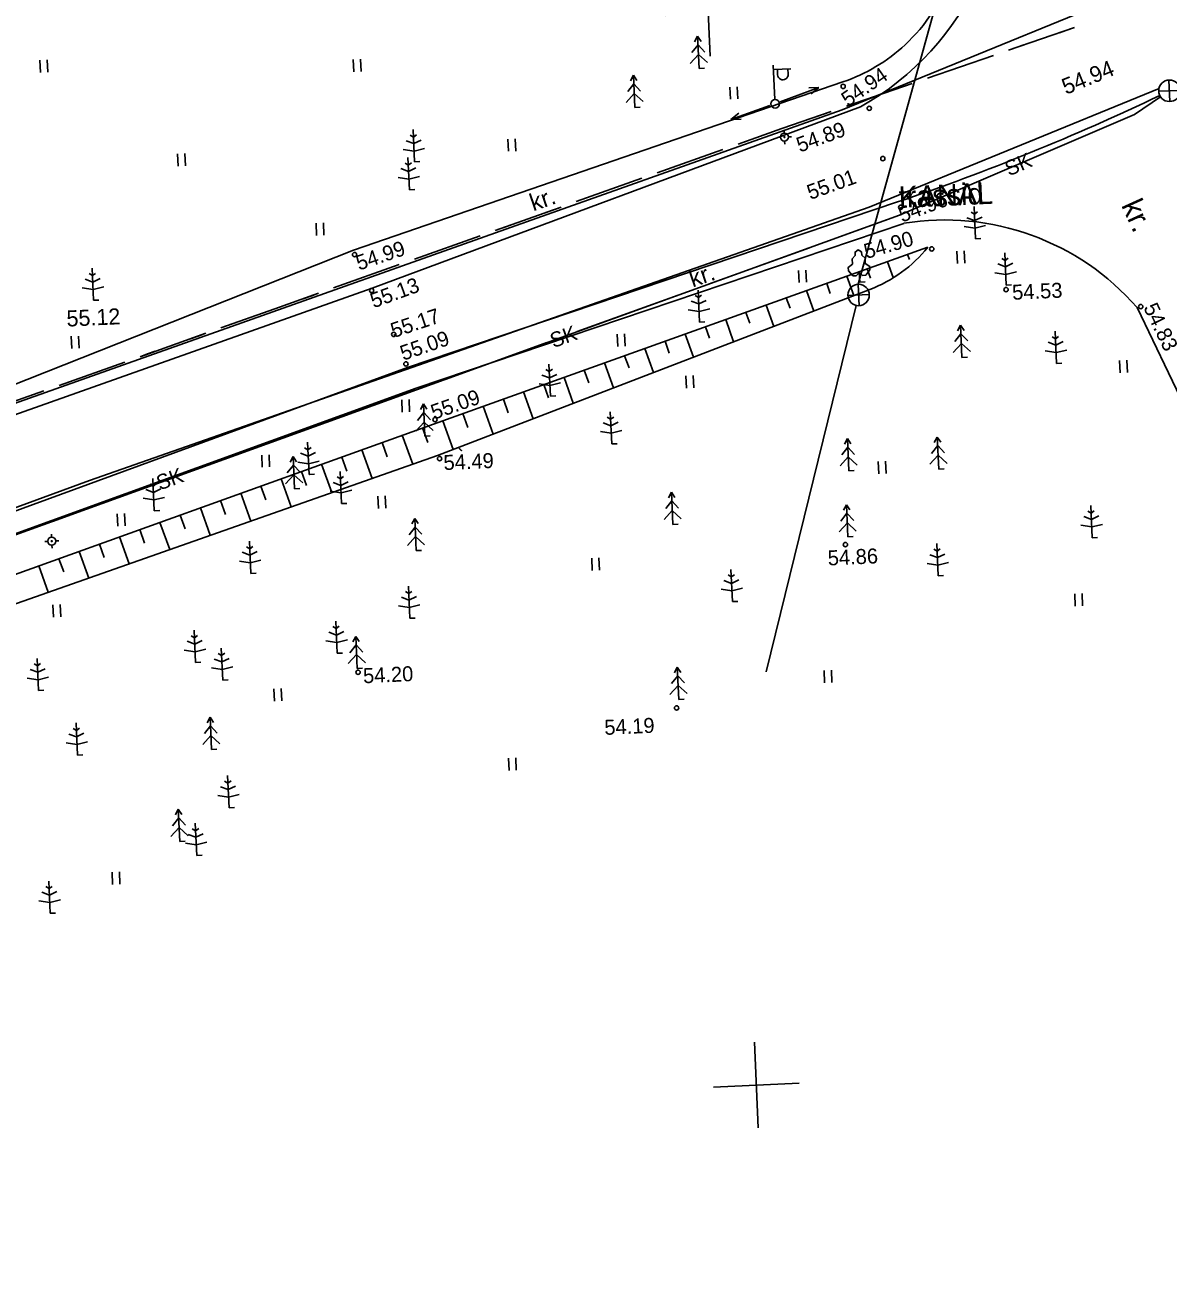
# Model space of a CAD drawing. Extents: x 641201 to 641534, y 6454747 to 6455194.
# Drawn here: x 641445.2 to 641498.5, y 6455106.7 to 6455164.5 of the extents above; entities that cross this region are included whole.
import ezdxf

# ---------------------------------------------------------------- set-up
doc = ezdxf.new("R2010")
doc.units = 0
for name, color, linetype in [('20', 7, 'Continuous'), ('ALUSVORK', 7, 'Continuous'), ('ASFBET', 7, 'Continuous'), ('Default', 7, 'Continuous'), ('HALJASTUS', 7, 'Continuous'), ('HORISONTAALID', 7, 'Continuous'), ('KAEVUD', 7, 'Continuous'), ('KANAL', 7, 'Continuous'), ('KORGUSED', 7, 'Continuous'), ('KPKAABEL', 7, 'Continuous'), ('MAPGRID', 7, 'Continuous'), ('PINNAD', 7, 'Continuous'), ('POSTID', 7, 'Continuous'), ('PUUD', 7, 'Continuous'), ('VALLID', 7, 'Continuous'), ('VESI', 7, 'Continuous'), ('ZZYYTRASSID', 7, 'Continuous')]:
    doc.layers.add(name, color=color, linetype=linetype)

# ---------------------------------------------------------------- blocks, each defined once
blk = doc.blocks.new('KK')
at = {"layer": 'Default'}
for p, q in [((-100, 0), (100, 0)), ((0, -100), (0, 100))]:
    blk.add_line(p, q, dxfattribs=at)
blk.add_circle((0, 0), 100, dxfattribs=at)
blk = doc.blocks.new('LAT11')
at = {"layer": 'Default'}
for p, q in [((0, 25), (0, 225)), ((0, 200), (100, 200)), ((22.7, 167.9), (22.7, 200)), ((83.9, 167.9), (83.9, 200))]:
    blk.add_line(p, q, dxfattribs=at)
blk.add_circle((0, 0), 25, dxfattribs=at)
blk.add_arc((53.3, 167.9), 30.6, 180, 0, dxfattribs=at)
blk = doc.blocks.new('NOOLM')
at = {"layer": 'Default'}
for p, q in [((25, 0), (218.4, 0)), ((218.4, 0), (173.3, 15)), ((218.4, 0), (173.3, -14.8))]:
    blk.add_line(p, q, dxfattribs=at)
blk = doc.blocks.new('PK')
at = {"layer": 'Default'}
for p, q in [((0, 300), (-30, 250)), ((30, 250), (0, 300)), ((0, 300), (0, 0)), ((0, 130), (-80, 50)), ((0, 220), (-60, 150)), ((60, 150), (0, 220)), ((80, 50), (0, 130)), ((0, 0), (50, 0))]:
    blk.add_line(p, q, dxfattribs=at)
blk = doc.blocks.new('PM')
at = {"layer": 'Default'}
for p, q in [((0, 230), (-30, 250)), ((0, 300), (0, 0)), ((30, 250), (0, 230)), ((-100, 120), (0, 100)), ((0, 170), (-70, 200)), ((70, 200), (0, 170)), ((0, 100), (100, 120)), ((0, 0), (50, 0))]:
    blk.add_line(p, q, dxfattribs=at)
blk = doc.blocks.new('SPUNKT')
at = {"layer": 'Default'}
for p, q in [((-37.5, 0), (-65, 0)), ((0, 37.5), (0, 65)), ((37.5, 0), (65, 0)), ((0, -37.5), (0, -65))]:
    blk.add_line(p, q, dxfattribs=at)
for radius in [37.5, 5]:
    blk.add_circle((0, 0), radius, dxfattribs=at)
blk = doc.blocks.new('HEIN')
at = {"layer": 'Default'}
for p, q in [((-23.4, 38), (-23.4, -38.1)), ((22.1, 38), (22.1, -38.1))]:
    blk.add_line(p, q, dxfattribs=at)
blk = doc.blocks.new('POINT_DISPLAY')
at = {"layer": 'Default'}
blk.add_line((0, 0), (0, 0), dxfattribs=at)
blk = doc.blocks.new('CROSS01')
at = {"layer": 'Default'}
for p, q in [((0, 400), (0, -400)), ((-400, 0), (400, 0))]:
    blk.add_line(p, q, dxfattribs=at)
blk = doc.blocks.new('PL')
at = {"layer": 'PUUD'}
blk.add_lwpolyline([(0, 90), (30, 60), (60, 60), (100, 110), (100, 140), (60, 170), (60, 220), (30, 250), (30, 280), (0, 300), (-30, 280), (-30, 250), (-60, 220), (-60, 170), (-100, 140), (-100, 110), (-60, 60), (-30, 60), (0, 90), (0, 0), (50, 0)], dxfattribs=at)
blk = doc.blocks.new('_U65')
at = {"layer": 'KANAL'}
for p, q in [((20340.6, 6301.6), (20624, 6390)), ((19720.1, 6108.1), (20197.4, 6257)), ((19099.5, 5914.6), (19576.9, 6063.4)), ((18479, 5721.1), (18956.3, 5869.9)), ((17858.5, 5527.5), (18335.8, 5676.4)), ((17238, 5334), (17715.3, 5482.9)), ((16617.4, 5140.5), (17094.8, 5289.4))]:
    blk.add_line(p, q, dxfattribs=at)
at = {"layer": 'ZZYYTRASSID'}
blk.add_lwpolyline([(0, 0), (3.2, 102.8), (2251.8, 731.1), (6161.7, 1975.1), (7237.3, 2313.5), (11421.1, 3574.6), (15570.3, 4813.9), (20624, 6390)], dxfattribs=at)
at = {"layer": 'KANAL'}
for p in [(18984.9, 5842.2), (17123.3, 5261.6)]:
    blk.add_text('SK', height=70, rotation=17.32076, dxfattribs=at).set_placement(p)
blk = doc.blocks.new('_U67')
at = {"layer": 'KANAL'}
for p, q in [((1113.8, 419.1), (1239.4, 496.2)), ((627.1, 235.9), (1113.8, 419.1)), ((0, 0), (486.7, 183.1))]:
    blk.add_line(p, q, dxfattribs=at)
at = {"layer": 'ZZYYTRASSID'}
blk.add_lwpolyline([(0, 0), (1113.8, 419.1), (1239.4, 496.2)], dxfattribs=at)
at = {"layer": 'KANAL'}
blk.add_text('SK', height=70, rotation=20.61819, dxfattribs=at).set_placement((516.8, 157))
at = {"layer": 'ZZYYTRASSID'}
for s in ['trassid', 'KANAL']:
    blk.add_text(s, height=100, dxfattribs=at).set_placement((0, 33.3))

msp = doc.modelspace()

# ---------------------------------------------------------------- linework, layer by layer
at = {"layer": '20'}
msp.add_lwpolyline([(641500.505, 6455167.549), (641483.322, 6455160.505), (641423.527, 6455139.29)], dxfattribs=at)
at = {"layer": 'ASFBET'}
for points in [[(641336.741, 6455108.111), (641362.559, 6455117.498), (641383.949, 6455125.245), (641414.112, 6455136.243), (641434.409, 6455143.608), (641460.547, 6455153.966), (641483.353, 6455161.805)], [(641484.177, 6455160.649), (641461.419, 6455152.193), (641434.636, 6455142.701), (641414.525, 6455135.465), (641384.251, 6455124.639), (641362.606, 6455116.991), (641336.888, 6455107.541), (641313.23, 6455098.632), (641303.722, 6455095.496)], [(641314.85, 6455094.718), (641338.351, 6455103.651), (641363.832, 6455112.899), (641385.695, 6455120.579), (641416.295, 6455131.35), (641436.119, 6455138.627), (641463.073, 6455148.503), (641485.902, 6455156.213)], [(641486.192, 6455155.216), (641463.479, 6455147.538), (641436.434, 6455137.721), (641416.517, 6455130.787), (641386.078, 6455119.447), (641363.992, 6455111.809), (641338.734, 6455102.602), (641315.332, 6455093.972), (641305.228, 6455089.904)]]:
    msp.add_lwpolyline(points, dxfattribs=at)
for centre, radius, start, end in [((641477.874, 6455171.962), 12.95, 299.12058, 12.37001), ((641480.893, 6455169.317), 7.879, 312.83752, 341.42017), ((641480.699, 6455169.527), 8.165, 288.97021, 312.83752), ((641450.892, 6455259.87), 109.41, 288.66229, 295.5691)]:
    msp.add_arc(centre, radius, start, end, dxfattribs=at)
at = {"layer": 'HORISONTAALID'}
msp.add_open_spline([(641465.591, 6455144.61), (641465.541, 6455144.665), (641465.491, 6455144.72), (641465.441, 6455144.775)], degree=2, dxfattribs=at)
at = {"layer": 'KANAL'}
for points in [[(641484.06, 6455152.376), (641490.212, 6455174.542)], [(641479.776, 6455134.317), (641483.963, 6455151.391)]]:
    msp.add_lwpolyline(points, dxfattribs=at)
at = {"layer": 'KORGUSED'}
for centre in [(641483.363, 6455161.597), (641484.58, 6455160.576), (641485.211, 6455158.235), (641486.043, 6455155.965), (641487.489, 6455154.026), (641460.604, 6455153.76), (641461.4, 6455152.085), (641490.952, 6455152.131), (641497.223, 6455151.336), (641462.429, 6455150.041), (641462.995, 6455148.667), (641464.35, 6455146.071), (641464.567, 6455144.253), (641483.466, 6455140.243), (641460.766, 6455134.295), (641475.604, 6455132.63)]:
    msp.add_circle(centre, 0.1, dxfattribs=at)
at = {"layer": 'KPKAABEL'}
for p, q in [((641491.072, 6455163.285), (641494.143, 6455164.347)), ((641493.789, 6455164.224), (641493.434, 6455164.102)), ((641494.143, 6455164.347), (641493.789, 6455164.224)), ((641491.072, 6455163.285), (641491.426, 6455163.407)), ((641491.426, 6455163.407), (641491.781, 6455163.53)), ((641487.292, 6455161.978), (641490.363, 6455163.04)), ((641483.512, 6455160.671), (641486.583, 6455161.733)), ((641480.5, 6455159.63), (641482.803, 6455160.426)), ((641482.449, 6455160.304), (641482.094, 6455160.181)), ((641482.803, 6455160.426), (641482.449, 6455160.304)), ((641478.466, 6455158.907), (641480.5, 6455159.63)), ((641478.466, 6455158.907), (641478.82, 6455159.032)), ((641478.82, 6455159.032), (641479.173, 6455159.158)), ((641474.698, 6455157.567), (641477.76, 6455158.655)), ((641470.93, 6455156.226), (641473.992, 6455157.315)), ((641467.161, 6455154.886), (641470.223, 6455155.975)), ((641469.87, 6455155.85), (641469.517, 6455155.724)), ((641470.223, 6455155.975), (641469.87, 6455155.85)), ((641467.161, 6455154.886), (641467.515, 6455155.012)), ((641467.515, 6455155.012), (641467.868, 6455155.138)), ((641463.393, 6455153.546), (641466.455, 6455154.635)), ((641459.624, 6455152.206), (641462.686, 6455153.295)), ((641456.884, 6455151.232), (641458.918, 6455151.955)), ((641458.565, 6455151.829), (641458.211, 6455151.704)), ((641458.918, 6455151.955), (641458.565, 6455151.829)), ((641454.38, 6455150.341), (641456.884, 6455151.232)), ((641450.612, 6455149.001), (641453.673, 6455150.09)), ((641453.673, 6455150.09), (641453.32, 6455149.964)), ((641454.38, 6455150.341), (641454.733, 6455150.467)), ((641454.733, 6455150.467), (641455.087, 6455150.593)), ((641453.32, 6455149.964), (641452.967, 6455149.839)), ((641450.612, 6455149.001), (641450.965, 6455149.127)), ((641450.965, 6455149.127), (641451.318, 6455149.252)), ((641446.843, 6455147.661), (641449.905, 6455148.75)), ((641443.075, 6455146.321), (641446.137, 6455147.41))]:
    msp.add_line(p, q, dxfattribs=at)
at = {"layer": 'PINNAD'}
msp.add_lwpolyline([(641501.43, 6455142.157), (641497.052, 6455151.29)], dxfattribs=at)
msp.add_arc((641488.105, 6455143.524), 11.848, 40.96015, 99.2938, dxfattribs=at)
at = {"layer": 'VALLID'}
for p, q in [((641487.307, 6455154.099), (641487.307, 6455154.099)), ((641486.365, 6455153.762), (641486.446, 6455153.535)), ((641484.482, 6455153.089), (641484.638, 6455152.654)), ((641485.424, 6455153.425), (641485.689, 6455152.684)), ((641482.599, 6455152.415), (641482.765, 6455151.952)), ((641483.541, 6455152.752), (641483.865, 6455151.847)), ((641481.658, 6455152.078), (641481.997, 6455151.13)), ((641479.775, 6455151.405), (641480.13, 6455150.413)), ((641480.716, 6455151.742), (641480.89, 6455151.256)), ((641477.892, 6455150.731), (641478.262, 6455149.696)), ((641478.833, 6455151.068), (641479.015, 6455150.561)), ((641476.009, 6455150.058), (641476.395, 6455148.979)), ((641476.95, 6455150.394), (641477.139, 6455149.866)), ((641475.067, 6455149.721), (641475.264, 6455149.171)), ((641473.184, 6455149.047), (641473.389, 6455148.476)), ((641474.126, 6455149.384), (641474.527, 6455148.262)), ((641471.301, 6455148.374), (641471.514, 6455147.78)), ((641472.243, 6455148.711), (641472.66, 6455147.546)), ((641470.36, 6455148.037), (641470.792, 6455146.829)), ((641468.477, 6455147.363), (641468.925, 6455146.112)), ((641469.419, 6455147.7), (641469.639, 6455147.085)), ((641466.594, 6455146.69), (641467.057, 6455145.395)), ((641467.536, 6455147.027), (641467.763, 6455146.39)), ((641464.711, 6455146.016), (641465.19, 6455144.678)), ((641465.653, 6455146.353), (641465.888, 6455145.695)), ((641463.77, 6455145.679), (641464.013, 6455145.003)), ((641461.888, 6455145.002), (641462.129, 6455144.332)), ((641462.829, 6455145.34), (641463.313, 6455143.995)), ((641460.006, 6455144.325), (641460.245, 6455143.662)), ((641460.947, 6455144.663), (641461.427, 6455143.331)), ((641459.066, 6455143.986), (641459.54, 6455142.668)), ((641457.184, 6455143.31), (641457.653, 6455142.004)), ((641458.125, 6455143.648), (641458.361, 6455142.992)), ((641455.302, 6455142.633), (641455.767, 6455141.34)), ((641456.243, 6455142.971), (641456.477, 6455142.322)), ((641453.42, 6455141.956), (641453.88, 6455140.677)), ((641454.361, 6455142.294), (641454.592, 6455141.651)), ((641452.479, 6455141.617), (641452.708, 6455140.981)), ((641450.598, 6455140.941), (641450.824, 6455140.311)), ((641451.539, 6455141.279), (641451.994, 6455140.013)), ((641448.716, 6455140.264), (641448.94, 6455139.64)), ((641449.657, 6455140.602), (641450.107, 6455139.349)), ((641447.775, 6455139.925), (641448.221, 6455138.685)), ((641445.893, 6455139.248), (641446.334, 6455138.022)), ((641446.834, 6455139.587), (641447.056, 6455138.97))]:
    msp.add_line(p, q, dxfattribs=at)
for points in [[(641380.011, 6455115.847), (641386.368, 6455118.205), (641417.081, 6455129.536), (641436.786, 6455135.972), (641464.277, 6455145.861), (641487.307, 6455154.099)], [(641380.963, 6455114.782), (641400.413, 6455121.796), (641405.055, 6455123.527), (641417.428, 6455128.371), (641437.196, 6455134.807), (641464.472, 6455144.403), (641484.605, 6455152.131)]]:
    msp.add_lwpolyline(points, dxfattribs=at)
msp.add_arc((641482.302, 6455158.13), 6.425, 290.99934, 321.15122, dxfattribs=at)
at = {"layer": 'VESI'}
msp.add_lwpolyline([(641279.883, 6455081.945), (641279.609, 6455085.193), (641308.401, 6455092.817), (641322.261, 6455097.751), (641343.071, 6455105.622), (641372.469, 6455116.21), (641399.036, 6455125.432), (641425.815, 6455134.991), (641448.261, 6455143.232), (641484.575, 6455155.977), (641498.077, 6455161.507)], dxfattribs=at)

# ---------------------------------------------------------------- block references
at = {"layer": 'ALUSVORK', "xscale": 0.004999499296628424, "yscale": 0.004999499296628424, "rotation": 2.564044299897446}
for p in [(641480.626, 6455159.235), (641446.497, 6455140.403)]:
    msp.add_blockref('SPUNKT', p, dxfattribs=at)
at = {"layer": 'HALJASTUS', "xscale": 0.0074992489449426354, "yscale": 0.007499248944942637, "rotation": 2.5640442998974464}
for p in [(641446.137, 6455162.542), (641460.729, 6455162.575), (641478.277, 6455161.293), (641467.933, 6455158.865), (641452.543, 6455158.176), (641459, 6455154.949), (641488.85, 6455153.636), (641481.476, 6455152.747), (641473.023, 6455149.771), (641447.598, 6455149.673), (641496.426, 6455148.54), (641476.228, 6455147.826), (641462.987, 6455146.712), (641456.466, 6455144.138), (641485.186, 6455143.842), (641461.879, 6455142.226), (641449.736, 6455141.397), (641471.837, 6455139.335), (641494.336, 6455137.672), (641446.743, 6455137.162), (641482.664, 6455134.099), (641457.033, 6455133.237), (641467.961, 6455130.008), (641449.495, 6455124.699)]:
    msp.add_blockref('HEIN', p, dxfattribs=at)
at = {"layer": 'KAEVUD', "xscale": 0.004999499296628424, "yscale": 0.004999499296628424, "rotation": 2.564044299897446}
for p in [(641498.563, 6455161.392), (641484.082, 6455151.877)]:
    msp.add_blockref('KK', p, dxfattribs=at)
at = {"layer": 'KANAL', "xscale": 0.009998998593256848, "yscale": 0.009998998593256848, "rotation": 2.564044299897446}
for name, p in [('_U67', (641485.991, 6455155.601)), ('_U65', (641282.837, 6455082.546))]:
    msp.add_blockref(name, p, dxfattribs=at)
at = {"layer": 'MAPGRID', "xscale": 0.004999499296628424, "yscale": 0.004999499296628424, "rotation": 2.564044299897446}
for p in [(641477.081, 6455164.998), (641479.317, 6455115.053)]:
    msp.add_blockref('CROSS01', p, dxfattribs=at)
at = {"layer": 'POSTID'}
for name, xscale, yscale, rotation in [('LAT11', 0.007999198874605479, 0.00799919887460548, 2.564044299897446), ('NOOLM', 0.00999899859325685, 0.00999899859325685, 20.472454790700418), ('NOOLM', 0.009998998593256847, 0.009998998593256848, -160.46373842263534)]:
    msp.add_blockref(name, (641480.191, 6455160.789), dxfattribs=dict(at, xscale=xscale, yscale=yscale, rotation=rotation))
at = {"layer": 'PUUD', "rotation": 2.564044299897446}
for name, p, xscale, yscale in [('PK', (641476.651, 6455162.438), 0.004999499296628424, 0.004999499296628424), ('PK', (641473.661, 6455160.619), 0.004999499296628424, 0.004999499296628424), ('PM', (641463.396, 6455158.084), 0.004999499296628424, 0.004999499296628424), ('PM', (641463.16, 6455156.782), 0.004999499296628424, 0.004999499296628424), ('POINT_DISPLAY', (641463.396, 6455158.084), 0.009998998593256848, 0.009998998593256848), ('POINT_DISPLAY', (641463.16, 6455156.782), 0.009998998593256848, 0.009998998593256848), ('PM', (641489.526, 6455154.496), 0.004999499296628424, 0.004999499296628424), ('PL', (641484.133, 6455152.481), 0.004999499296628424, 0.004999499296628424), ('PM', (641490.961, 6455152.339), 0.004999499296628424, 0.004999499296628424), ('PM', (641448.448, 6455151.629), 0.004999499296628424, 0.004999499296628424), ('POINT_DISPLAY', (641484.133, 6455152.481), 0.009998998593256848, 0.009998998593256848), ('PM', (641476.677, 6455150.61), 0.004999499296628424, 0.004999499296628424), ('PK', (641488.899, 6455148.97), 0.004999499296628424, 0.004999499296628424), ('PM', (641493.303, 6455148.691), 0.004999499296628424, 0.004999499296628424), ('PM', (641469.724, 6455147.16), 0.004999499296628424, 0.004999499296628424), ('PK', (641463.876, 6455145.298), 0.004999499296628424, 0.004999499296628424), ('PM', (641472.584, 6455144.934), 0.004999499296628424, 0.004999499296628424), ('PM', (641458.485, 6455143.515), 0.004999499296628424, 0.004999499296628424), ('PK', (641483.63, 6455143.684), 0.004999499296628424, 0.004999499296628424), ('PK', (641487.815, 6455143.757), 0.004999499296628424, 0.004999499296628424), ('PK', (641457.805, 6455142.849), 0.004999499296628424, 0.004999499296628424), ('PM', (641451.276, 6455141.823), 0.004999499296628424, 0.004999499296628424), ('POINT_DISPLAY', (641458.513, 6455143.466), 0.009998998593256848, 0.009998998593256848), ('PM', (641459.997, 6455142.155), 0.004999499296628424, 0.004999499296628424), ('PK', (641475.432, 6455141.183), 0.004999499296628424, 0.004999499296628424), ('PK', (641483.587, 6455140.605), 0.004999499296628424, 0.004999499296628424), ('PM', (641494.965, 6455140.565), 0.004999499296628424, 0.004999499296628424), ('PK', (641463.473, 6455139.964), 0.004999499296628424, 0.004999499296628424), ('PM', (641455.77, 6455138.9), 0.004999499296628424, 0.004999499296628424), ('PM', (641487.795, 6455138.79), 0.004999499296628424, 0.004999499296628424), ('PM', (641478.205, 6455137.585), 0.004999499296628424, 0.004999499296628424), ('PM', (641463.177, 6455136.809), 0.004999499296628424, 0.004999499296628424), ('PM', (641453.196, 6455134.752), 0.004999499296628424, 0.004999499296628424), ('PM', (641459.797, 6455135.18), 0.004999499296628424, 0.004999499296628424), ('PK', (641460.723, 6455134.467), 0.004999499296628424, 0.004999499296628424), ('PM', (641454.461, 6455133.923), 0.004999499296628424, 0.004999499296628424), ('PM', (641445.881, 6455133.442), 0.004999499296628424, 0.004999499296628424), ('PK', (641475.706, 6455133.031), 0.004999499296628424, 0.004999499296628424), ('PK', (641453.944, 6455130.697), 0.004999499296628424, 0.004999499296628424), ('PM', (641447.696, 6455130.433), 0.004999499296628424, 0.004999499296628424), ('PM', (641454.757, 6455127.977), 0.004999499296628424, 0.004999499296628424), ('PK', (641452.462, 6455126.408), 0.004999499296628424, 0.004999499296628424), ('PM', (641453.251, 6455125.756), 0.004999499296628424, 0.004999499296628424), ('PM', (641446.431, 6455123.061), 0.004999499296628424, 0.004999499296628424)]:
    msp.add_blockref(name, p, dxfattribs=dict(at, xscale=xscale, yscale=yscale))

# ---------------------------------------------------------------- texts
at = {"layer": 'KORGUSED'}
for s, height, rotation, p in [('54.94', 0.7499, 22.22314, (641493.741, 6455161.2)), (' 54.94', 0.6999, 34.6477, (641483.372, 6455160.479)), (' 54.89', 0.6999, 20.12154, (641481.099, 6455158.423)), (' 55.01', 0.6999, 19.85511, (641481.588, 6455156.216)), (' 54.96', 0.6999, 20.22858, (641485.86, 6455155.161)), (' 54.90', 0.6999, 16.11269, (641484.198, 6455153.483)), (' 54.99', 0.6999, 18.67758, (641460.565, 6455152.928)), (' 55.13', 0.6999, 20.14392, (641461.247, 6455151.162)), (' 54.53', 0.6999, 2.56404, (641490.992, 6455151.64)), ('55.12', 0.7499, 2.56404, (641447.202, 6455150.402)), (' 55.17', 0.6999, 18.52656, (641462.179, 6455149.785)), (' 54.83', 0.6999, 295.86207, (641497.221, 6455151.528)), (' 55.09', 0.6999, 18.99285, (641462.626, 6455148.726)), (' 55.09', 0.6999, 19.41506, (641464.062, 6455145.973)), (' 54.49', 0.6999, 2.56404, (641464.503, 6455143.703)), (' 54.86', 0.6999, 2.56404, (641482.401, 6455139.257)), (' 54.20', 0.6999, 2.56404, (641460.754, 6455133.768)), (' 54.19', 0.6999, 2.56404, (641471.993, 6455131.361))]:
    msp.add_text(s, height=height, rotation=rotation, dxfattribs=at).set_placement(p)
at = {"layer": 'PINNAD'}
for height, rotation, p in [(0.7999, 18.82872, (641468.927, 6455155.773)), (0.9999, 294.51723, (641496.303, 6455156.06)), (0.7999, 18.82872, (641476.35, 6455152.223))]:
    msp.add_text('kr.', height=height, rotation=rotation, dxfattribs=at).set_placement(p)

doc.saveas('drawing.dxf')
